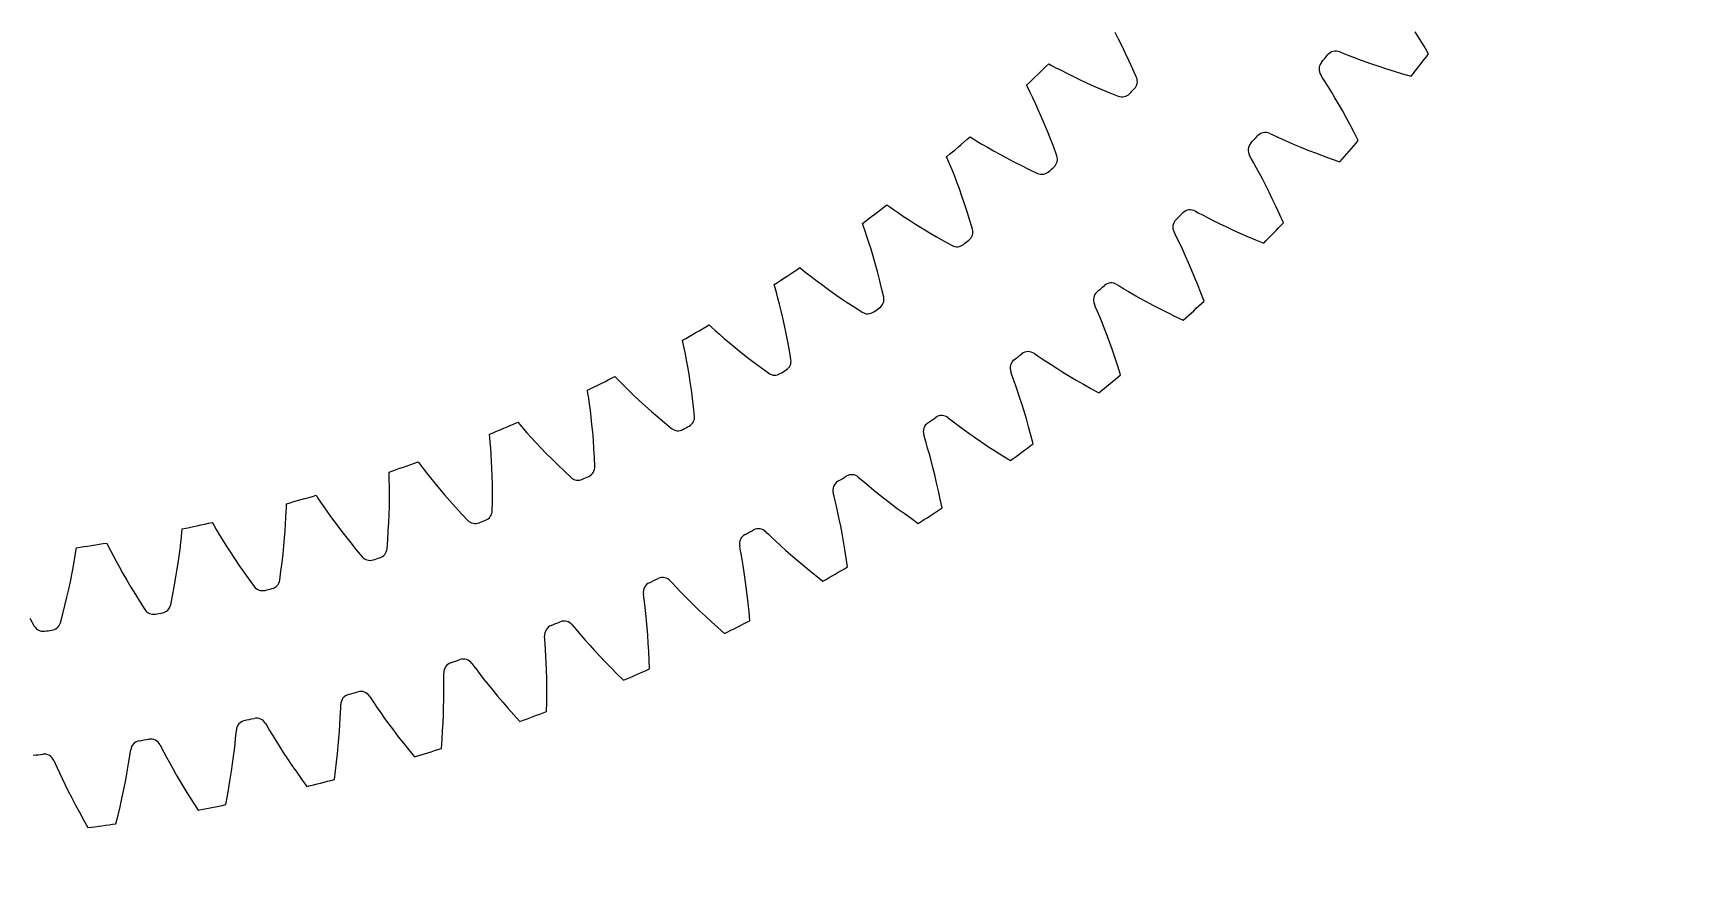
# Model space of a CAD drawing. Header units: millimetres. Extents: x -82 to 82, y -82 to 82.
# Drawn here: x -13 to 34.71, y -58.57 to -34.71 of the extents above; entities that cross this region are included whole.
import ezdxf

# ---------------------------------------------------------------- set-up
doc = ezdxf.new("R2010")
doc.units = ezdxf.units.MM

msp = doc.modelspace()

# ---------------------------------------------------------------- linework, layer by layer
at = {"layer": 'outer'}
msp.add_circle((0, 0), 82.428227, dxfattribs=at)
at = {"layer": 'thin_ring_external'}
for p, q in [((26.761777, -34.869902), (26.636796, -34.666833)), ((24.471679, -35.248367), (24.560036, -35.282356)), ((24.560036, -35.282356), (24.688299, -35.333177)), ((26.889063, -35.08218), (26.761777, -34.869902)), ((27.018197, -35.303336), (26.889063, -35.08218)), ((24.688299, -35.333177), (24.839092, -35.391392)), ((24.839092, -35.391392), (25.007121, -35.454386)), ((25.007121, -35.454386), (25.189624, -35.520658)), ((25.189624, -35.520658), (25.384878, -35.589185)), ((25.384878, -35.589185), (25.591697, -35.659206)), ((25.591697, -35.659206), (25.809208, -35.730118)), ((25.809208, -35.730118), (26.036744, -35.801424)), ((23.978843, -35.988059), (23.928546, -35.907857)), ((24.053311, -36.104201), (23.978843, -35.988059)), ((24.139355, -36.241036), (24.053311, -36.104201)), ((24.233393, -36.393872), (24.139355, -36.241036)), ((26.036744, -35.801424), (26.273774, -35.872704)), ((26.273774, -35.872704), (26.519863, -35.943596)), ((24.333423, -36.560285), (24.233393, -36.393872)), ((24.438112, -36.73878), (24.333423, -36.560285)), ((24.546484, -36.928338), (24.438112, -36.73878)), ((24.657779, -37.128221), (24.546484, -36.928338)), ((24.771383, -37.337867), (24.657779, -37.128221)), ((22.463914, -37.5896), (22.550264, -37.628406)), ((22.550264, -37.628406), (22.675534, -37.686215)), ((22.675534, -37.686215), (22.822891, -37.752649)), ((24.886783, -37.556834), (24.771383, -37.337867)), ((25.003537, -37.784768), (24.886783, -37.556834)), ((22.822891, -37.752649), (22.987194, -37.824803)), ((22.987194, -37.824803), (23.165769, -37.901027)), ((23.165769, -37.901027), (23.356952, -37.980207)), ((23.356952, -37.980207), (23.559599, -38.061515)), ((23.559599, -38.061515), (23.772874, -38.144301)), ((23.772874, -38.144301), (23.996137, -38.228033)), ((21.931079, -38.30102), (21.885276, -38.218169)), ((21.999036, -38.421088), (21.931079, -38.30102)), ((22.077411, -38.562455), (21.999036, -38.421088)), ((22.162887, -38.720239), (22.077411, -38.562455)), ((23.996137, -38.228033), (24.228879, -38.312263)), ((24.228879, -38.312263), (24.47069, -38.396603)), ((22.253598, -38.89191), (22.162887, -38.720239)), ((22.348295, -39.075901), (22.253598, -38.89191)), ((22.44606, -39.271142), (22.348295, -39.075901)), ((22.546175, -39.476852), (22.44606, -39.271142)), ((22.648058, -39.692437), (22.546175, -39.476852)), ((20.330225, -39.816675), (20.414306, -39.860178)), ((20.414306, -39.860178), (20.536201, -39.924801)), ((20.536201, -39.924801), (20.679675, -39.999251)), ((20.679675, -39.999251), (20.839753, -40.080347)), ((20.839753, -40.080347), (21.013858, -40.166293)), ((22.751219, -39.917429), (22.648058, -39.692437)), ((22.85524, -40.151449), (22.751219, -39.917429)), ((19.759009, -40.497662), (19.717839, -40.412414)), ((19.820248, -40.621291), (19.759009, -40.497662)), ((21.013858, -40.166293), (21.200389, -40.255885)), ((21.200389, -40.255885), (21.39825, -40.348232)), ((21.39825, -40.348232), (21.60664, -40.442641)), ((21.60664, -40.442641), (21.824951, -40.538545)), ((21.824951, -40.538545), (22.0527, -40.635468)), ((19.890716, -40.766762), (19.820248, -40.621291)), ((19.96737, -40.929014), (19.890716, -40.766762)), ((20.048487, -41.105421), (19.96737, -40.929014)), ((22.0527, -40.635468), (22.289497, -40.733002)), ((20.132904, -41.29435), (20.048487, -41.105421)), ((20.219765, -41.49468), (20.132904, -41.29435)), ((20.308396, -41.705593), (20.219765, -41.49468)), ((18.077091, -41.922828), (18.158648, -41.970897)), ((18.158648, -41.970897), (18.276798, -42.042136)), ((20.398248, -41.926463), (20.308396, -41.705593)), ((20.488859, -42.156796), (20.398248, -41.926463)), ((18.276798, -42.042136), (18.415952, -42.124377)), ((18.415952, -42.124377), (18.571321, -42.214168)), ((18.571321, -42.214168), (18.740427, -42.309575)), ((18.740427, -42.309575), (18.921739, -42.409306)), ((18.921739, -42.409306), (19.114212, -42.512413)), ((20.579831, -42.396191), (20.488859, -42.156796)), ((17.469228, -42.571314), (17.432817, -42.483927)), ((17.523564, -42.698129), (17.469228, -42.571314)), ((17.585912, -42.84726), (17.523564, -42.698129)), ((17.653511, -43.013489), (17.585912, -42.84726)), ((19.114212, -42.512413), (19.317085, -42.618159)), ((19.317085, -42.618159), (19.529781, -42.725943)), ((19.529781, -42.725943), (19.751845, -42.835265)), ((19.751845, -42.835265), (19.98291, -42.945695)), ((17.724787, -43.194097), (17.653511, -43.013489)), ((17.798668, -43.387389), (17.724787, -43.194097)), ((17.874362, -43.5922), (17.798668, -43.387389)), ((17.951239, -43.807675), (17.874362, -43.5922)), ((18.028788, -44.03316), (17.951239, -43.807675)), ((15.711355, -43.901663), (15.790141, -43.954152)), ((15.790141, -43.954152), (15.904186, -44.031791)), ((15.904186, -44.031791), (16.038599, -44.121573)), ((16.038599, -44.121573), (16.188785, -44.219787)), ((16.188785, -44.219787), (16.352379, -44.324364)), ((16.352379, -44.324364), (16.527922, -44.433932)), ((18.106572, -44.268135), (18.028788, -44.03316)), ((18.184218, -44.512177), (18.106572, -44.268135)), ((15.068692, -44.515678), (15.03715, -44.426418)), ((15.115959, -44.645293), (15.068692, -44.515678)), ((15.169997, -44.797633), (15.115959, -44.645293)), ((15.228337, -44.967334), (15.169997, -44.797633)), ((16.527922, -44.433932), (16.714422, -44.547485)), ((16.714422, -44.547485), (16.911162, -44.664246)), ((16.911162, -44.664246), (17.117598, -44.783584)), ((17.117598, -44.783584), (17.333302, -44.904973)), ((15.289555, -45.151594), (15.228337, -44.967334)), ((15.352676, -45.348662), (15.289555, -45.151594)), ((17.333302, -44.904973), (17.557933, -45.027964)), ((13.240202, -45.74717), (13.315977, -45.803919)), ((13.315977, -45.803919), (13.425572, -45.887723)), ((15.416972, -45.557332), (15.352676, -45.348662)), ((15.481863, -45.776715), (15.416972, -45.557332)), ((15.546872, -46.006129), (15.481863, -45.776715)), ((12.56469, -46.32485), (12.538113, -46.233988)), ((13.425572, -45.887723), (13.554835, -45.984773)), ((13.554835, -45.984773), (13.699383, -46.091111)), ((13.699383, -46.091111), (13.856967, -46.204542)), ((13.856967, -46.204542), (14.026207, -46.323613)), ((15.611594, -46.245032), (15.546872, -46.006129)), ((15.675678, -46.492982), (15.611594, -46.245032)), ((12.604745, -46.456872), (12.56469, -46.32485)), ((12.650309, -46.611958), (12.604745, -46.456872)), ((12.699212, -46.784614), (12.650309, -46.611958)), ((14.026207, -46.323613), (14.206169, -46.447268)), ((14.206169, -46.447268), (14.396179, -46.57469)), ((14.396179, -46.57469), (14.595727, -46.705218)), ((14.595727, -46.705218), (14.804416, -46.838306)), ((12.750186, -46.971966), (12.699212, -46.784614)), ((12.802356, -47.172213), (12.750186, -46.971966)), ((12.855059, -47.384107), (12.802356, -47.172213)), ((14.804416, -46.838306), (15.021931, -46.973484)), ((10.671137, -47.453744), (10.74367, -47.514581)), ((10.74367, -47.514581), (10.848483, -47.604296)), ((10.848483, -47.604296), (10.972203, -47.708319)), ((10.972203, -47.708319), (11.110673, -47.822458)), ((12.907766, -47.606732), (12.855059, -47.384107)), ((12.960039, -47.839379), (12.907766, -47.606732)), ((9.964827, -47.993334), (9.943296, -47.901146)), ((9.997549, -48.127363), (9.964827, -47.993334)), ((10.0345, -48.284723), (9.997549, -48.127363)), ((11.110673, -47.822458), (11.261769, -47.944398)), ((11.261769, -47.944398), (11.424193, -48.072611)), ((11.424193, -48.072611), (11.59707, -48.205992)), ((13.011502, -48.081485), (12.960039, -47.839379)), ((13.06183, -48.332588), (13.011502, -48.081485)), ((10.073818, -48.459811), (10.0345, -48.284723)), ((10.114394, -48.649687), (10.073818, -48.459811)), ((10.155453, -48.852503), (10.114394, -48.649687)), ((11.59707, -48.205992), (11.779772, -48.343688)), ((11.779772, -48.343688), (11.971826, -48.485011)), ((11.971826, -48.485011), (12.172868, -48.629392)), ((12.172868, -48.629392), (12.382605, -48.776348)), ((8.011961, -49.016203), (8.081033, -49.080944)), ((8.081033, -49.080944), (8.180744, -49.176295)), ((10.196403, -49.066979), (10.155453, -48.852503)), ((10.236766, -49.292169), (10.196403, -49.066979)), ((7.277, -49.516065), (7.26058, -49.422831)), ((7.302288, -49.651692), (7.277, -49.516065)), ((8.180744, -49.176295), (8.298546, -49.286976)), ((8.298546, -49.286976), (8.430519, -49.40857)), ((8.430519, -49.40857), (8.574668, -49.538648)), ((8.574668, -49.538648), (8.729782, -49.675615)), ((10.276144, -49.527343), (10.236766, -49.292169)), ((10.314192, -49.771916), (10.276144, -49.527343)), ((7.330515, -49.810849), (7.302288, -49.651692)), ((7.360127, -49.987837), (7.330515, -49.810849)), ((7.390182, -50.17966), (7.360127, -49.987837)), ((8.729782, -49.675615), (8.895049, -49.818316)), ((8.895049, -49.818316), (9.069888, -49.965867)), ((9.069888, -49.965867), (9.253865, -50.117555)), ((10.35061, -50.02541), (10.314192, -49.771916)), ((5.270751, -50.429801), (5.336152, -50.498248)), ((5.336152, -50.498248), (5.430459, -50.598948)), ((7.420006, -50.38443), (7.390182, -50.17966)), ((7.449079, -50.600836), (7.420006, -50.38443)), ((9.253865, -50.117555), (9.446648, -50.272793)), ((9.446648, -50.272793), (9.647971, -50.431079)), ((4.509369, -50.888416), (4.49811, -50.794419)), ((4.527148, -51.025231), (4.509369, -50.888416)), ((4.546564, -51.185701), (4.527148, -51.025231)), ((5.430459, -50.598948), (5.541985, -50.715951)), ((5.541985, -50.715951), (5.667058, -50.84463)), ((5.667058, -50.84463), (5.803823, -50.982451)), ((5.803823, -50.982451), (5.951157, -51.127755)), ((7.476976, -50.827908), (7.449079, -50.600836)), ((7.503338, -51.064894), (7.476976, -50.827908)), ((4.566382, -51.364052), (4.546564, -51.185701)), ((4.585824, -51.557239), (4.566382, -51.364052)), ((5.951157, -51.127755), (6.108311, -51.279344)), ((6.108311, -51.279344), (6.274756, -51.436302)), ((6.274756, -51.436302), (6.450098, -51.597895)), ((7.527855, -51.311191), (7.503338, -51.064894)), ((7.550254, -51.566307), (7.527855, -51.311191)), ((2.455832, -51.690246), (2.517362, -51.762192)), ((2.517362, -51.762192), (2.605979, -51.867934)), ((2.605979, -51.867934), (2.71089, -51.990902)), ((2.71089, -51.990902), (2.828685, -52.126276)), ((4.604322, -51.763341), (4.585824, -51.557239)), ((4.62143, -51.98102), (4.604322, -51.763341)), ((4.636775, -52.209284), (4.62143, -51.98102)), ((6.450098, -51.597895), (6.634037, -51.763516)), ((6.634037, -51.763516), (6.826334, -51.932653)), ((1.670342, -52.106222), (1.664278, -52.011747)), ((1.680557, -52.243808), (1.670342, -52.106222)), ((1.691104, -52.405104), (1.680557, -52.243808)), ((1.701066, -52.584275), (1.691104, -52.405104)), ((2.828685, -52.126276), (2.95765, -52.271422)), ((2.95765, -52.271422), (3.096755, -52.424621)), ((3.096755, -52.424621), (3.245321, -52.584638)), ((4.650042, -52.447362), (4.636775, -52.209284)), ((4.660954, -52.694636), (4.650042, -52.447362)), ((-0.424248, -52.793709), (-0.366775, -52.868935)), ((-0.366775, -52.868935), (-0.284118, -52.979398)), ((1.709836, -52.77824), (1.701066, -52.584275)), ((1.716953, -52.985049), (1.709836, -52.77824)), ((3.245321, -52.584638), (3.402866, -52.750527)), ((3.402866, -52.750527), (3.56904, -52.921533)), ((3.56904, -52.921533), (3.743575, -53.097036)), ((4.669265, -52.950598), (4.660954, -52.694636)), ((-1.231461, -53.165782), (-1.232311, -53.071117)), ((-1.228841, -53.303722), (-1.231461, -53.165782)), ((-1.227195, -53.465354), (-1.228841, -53.303722)), ((-0.284118, -52.979398), (-0.18614, -53.107959)), ((-0.18614, -53.107959), (-0.075981, -53.249617)), ((-0.075981, -53.249617), (0.044792, -53.401647)), ((0.044792, -53.401647), (0.175247, -53.562276)), ((1.722043, -53.20334), (1.716953, -52.985049)), ((1.724791, -53.432102), (1.722043, -53.20334)), ((1.724922, -53.670549), (1.724791, -53.432102)), ((3.743575, -53.097036), (3.926264, -53.276509)), ((-3.360743, -53.736839), (-3.3075, -53.815117)), ((-3.3075, -53.815117), (-3.231054, -53.929966)), ((-1.233333, -54.045842), (-1.229047, -53.838956)), ((-1.229047, -53.838956), (-1.227118, -53.644802)), ((-1.227118, -53.644802), (-1.227195, -53.465354)), ((0.175247, -53.562276), (0.314772, -53.730234)), ((0.314772, -53.730234), (0.46294, -53.904549)), ((0.46294, -53.904549), (0.619441, -54.084451)), ((1.716394, -54.174081), (1.722196, -53.918049)), ((1.722196, -53.918049), (1.724922, -53.670549)), ((-4.209278, -54.542412), (-4.19947, -54.363232)), ((-4.19947, -54.363232), (-4.192209, -54.201755)), ((-4.192209, -54.201755), (-4.187226, -54.06388)), ((-4.187226, -54.06388), (-4.18286, -53.969312)), ((-3.231054, -53.929966), (-3.140307, -54.063729)), ((-3.140307, -54.063729), (-3.038119, -54.21124)), ((-3.038119, -54.21124), (-2.925904, -54.369692)), ((-2.925904, -54.369692), (-2.804496, -54.537264)), ((-1.250134, -54.492649), (-1.240276, -54.264082)), ((-1.240276, -54.264082), (-1.233333, -54.045842)), ((0.619441, -54.084451), (0.784043, -54.269302)), ((0.784043, -54.269302), (0.956567, -54.458566)), ((-7.200547, -54.935178), (-7.187977, -54.797787)), ((-7.187977, -54.797787), (-7.178408, -54.703603)), ((-6.344733, -54.516772), (-6.295883, -54.597864)), ((-6.295883, -54.597864), (-6.22588, -54.71675)), ((-6.22588, -54.71675), (-6.142639, -54.855309)), ((-6.142639, -54.855309), (-6.048733, -55.008225)), ((-4.237576, -54.9425), (-4.221899, -54.736164)), ((-4.221899, -54.736164), (-4.209278, -54.542412)), ((-2.804496, -54.537264), (-2.674436, -54.712653)), ((-2.674436, -54.712653), (-2.536095, -54.894866)), ((-1.279495, -54.977715), (-1.263138, -54.730741)), ((-1.263138, -54.730741), (-1.250134, -54.492649)), ((-10.224601, -55.365276), (-10.209858, -55.271762)), ((-9.367156, -55.13114), (-9.322848, -55.2148)), ((-9.322848, -55.2148), (-9.259501, -55.337361)), ((-9.259501, -55.337361), (-9.184019, -55.480295)), ((-7.259632, -55.467141), (-7.236357, -55.274378)), ((-7.236357, -55.274378), (-7.216693, -55.09601)), ((-7.216693, -55.09601), (-7.200547, -54.935178)), ((-6.048733, -55.008225), (-5.945417, -55.172618)), ((-5.945417, -55.172618), (-5.833425, -55.346624)), ((-5.833425, -55.346624), (-5.713223, -55.528911)), ((-4.278965, -55.387703), (-4.256531, -55.160027)), ((-4.256531, -55.160027), (-4.237576, -54.9425)), ((-2.536095, -54.894866), (-2.389742, -55.083115)), ((-2.389742, -55.083115), (-2.235573, -55.276753)), ((-2.235573, -55.276753), (-2.073737, -55.475234)), ((-1.299392, -55.233038), (-1.279495, -54.977715)), ((-12.418835, -55.578076), (-12.379203, -55.66405)), ((-12.379203, -55.66405), (-12.322703, -55.789915)), ((-12.322703, -55.789915), (-12.25521, -55.93679)), ((-10.299161, -55.838477), (-10.269701, -55.661464)), ((-10.269701, -55.661464), (-10.24472, -55.501766)), ((-10.24472, -55.501766), (-10.224601, -55.365276)), ((-9.184019, -55.480295), (-9.098679, -55.638152)), ((-9.098679, -55.638152), (-9.004576, -55.807987)), ((-9.004576, -55.807987), (-8.902339, -55.987898)), ((-7.317561, -55.888452), (-7.286652, -55.6723)), ((-7.286652, -55.6723), (-7.259632, -55.467141)), ((-5.713223, -55.528911), (-5.585131, -55.718469)), ((-5.585131, -55.718469), (-5.44937, -55.914495)), ((-4.335002, -55.870415), (-4.305065, -55.624717)), ((-4.305065, -55.624717), (-4.278965, -55.387703)), ((-12.25521, -55.93679), (-12.178695, -56.099108)), ((-12.178695, -56.099108), (-12.094091, -56.273869)), ((-12.094091, -56.273869), (-12.001921, -56.459139)), ((-10.41407, -56.447145), (-10.371301, -56.233025)), ((-10.371301, -56.233025), (-10.33302, -56.029666)), ((-10.33302, -56.029666), (-10.299161, -55.838477)), ((-8.902339, -55.987898), (-8.792363, -56.17653)), ((-8.792363, -56.17653), (-8.674907, -56.372856)), ((-7.391621, -56.349763), (-7.352503, -56.114546)), ((-7.352503, -56.114546), (-7.317561, -55.888452)), ((-5.44937, -55.914495), (-5.306102, -56.116331)), ((-5.306102, -56.116331), (-5.155445, -56.323426)), ((-4.368935, -56.124254), (-4.335002, -55.870415)), ((-12.001921, -56.459139), (-11.902502, -56.653543)), ((-11.902502, -56.653543), (-11.79604, -56.856041)), ((-10.51343, -56.903677), (-10.461415, -56.670972)), ((-10.461415, -56.670972), (-10.41407, -56.447145)), ((-8.674907, -56.372856), (-8.550151, -56.576063)), ((-8.550151, -56.576063), (-8.418219, -56.785486)), ((-7.482911, -56.845023), (-7.435047, -56.593439)), ((-7.435047, -56.593439), (-7.391621, -56.349763)), ((-11.79604, -56.856041), (-11.682667, -57.065812)), ((-11.682667, -57.065812), (-11.562473, -57.282184)), ((-10.631865, -57.393156), (-10.570214, -57.14459)), ((-10.570214, -57.14459), (-10.51343, -56.903677)), ((-8.418219, -56.785486), (-8.2792, -57.000565)), ((-11.562473, -57.282184), (-11.435512, -57.504596))]:
    msp.add_line(p, q, dxfattribs=at)
for centre, radius, start, end in [((24.354476, -35.524526), 0.3, 67.003449, 140.668913), ((-19, 0), 58, 321.704517, 322.50601), ((24.177113, -35.739886), 0.3, 140.383718, 214.049183), ((-19, 0), 55.75, 320.383718, 320.668913), ((-19, 0), 55.75, 317.225823, 317.511019), ((22.331676, -37.858883), 0.3, 63.845554, 137.511019), ((22.142719, -38.064146), 0.3, 137.225823, 210.891288), ((-19, 0), 58, 318.546622, 319.348115), ((19.983376, -40.272806), 0.3, 134.067929, 207.733393), ((-19, 0), 55.75, 314.067929, 314.353124), ((20.183354, -40.078265), 0.3, 60.687659, 134.353124), ((-19, 0), 58, 315.388727, 316.19022), ((-19, 0), 55.75, 310.910034, 311.195229), ((17.916033, -42.17593), 0.3, 57.529764, 131.195229), ((17.705641, -42.35916), 0.3, 130.910034, 204.575499), ((-19, 0), 58, 312.230832, 313.032326), ((15.536599, -44.145508), 0.3, 54.37187, 128.037335), ((15.316433, -44.316869), 0.3, 127.752139, 201.417604), ((-19, 0), 55.75, 307.752139, 308.037335), ((-19, 0), 58, 309.072938, 309.874431), ((-19, 0), 55.75, 304.594244, 304.87944), ((13.052278, -45.981017), 0.3, 51.213975, 124.87944), ((12.823007, -46.13999), 0.3, 124.594244, 198.259709), ((-19, 0), 58, 305.915043, 306.716536), ((10.232936, -47.822986), 0.3, 121.43635, 195.101815), ((-19, 0), 55.75, 301.43635, 301.721545), ((10.470616, -47.676884), 0.3, 48.05608, 121.721545), ((-19, 0), 58, 302.757148, 303.558641), ((7.554085, -49.360744), 0.3, 118.278455, 191.94392), ((-19, 0), 55.75, 298.278455, 298.56365), ((7.799453, -49.227958), 0.3, 44.898185, 118.56365), ((-19, 0), 58, 299.599253, 300.400747), ((4.79459, -50.748596), 0.3, 115.12056, 188.786025), ((-19, 0), 55.75, 295.12056, 295.405756), ((5.0469, -50.629528), 0.3, 41.740291, 115.405756), ((1.962832, -51.982326), 0.3, 111.962665, 185.62813), ((-19, 0), 55.75, 291.962665, 292.247861), ((2.221318, -51.877338), 0.3, 38.582396, 112.247861), ((-19, 0), 58, 296.441359, 297.242852), ((-0.93259, -53.058187), 0.3, 108.804771, 182.470236), ((-19, 0), 55.75, 288.804771, 289.089966), ((-0.668712, -52.967598), 0.3, 35.424501, 109.089966), ((-19, 0), 58, 293.283464, 294.084957), ((-3.882882, -53.972912), 0.3, 105.646876, 179.312341), ((-19, 0), 55.75, 285.646876, 285.932071), ((-3.614414, -53.896997), 0.3, 32.266607, 105.932071), ((-19, 0), 55.75, 282.488981, 282.774177), ((-6.606842, -54.662712), 0.3, 29.108712, 102.774177), ((-19, 0), 58, 290.125569, 290.927062), ((-6.879084, -54.723723), 0.3, 102.488981, 176.154446), ((-9.912096, -55.30834), 0.3, 99.331087, 172.996551), ((-19, 0), 55.75, 279.331087, 279.616282), ((-9.636907, -55.262419), 0.3, 25.950817, 99.616282), ((-19, 0), 58, 286.967674, 287.769168), ((-19, 0), 55.75, 276.173192, 276.458387), ((-12.695408, -55.694296), 0.3, 22.792922, 96.458387), ((-19, 0), 58, 283.80978, 284.611273), ((-19, 0), 58, 280.651885, 281.453378), ((-19, 0), 58, 277.49399, 278.295483)]:
    msp.add_arc(centre, radius, start, end, dxfattribs=at)
at = {"layer": 'thin_ring_internal'}
for p, q in [((18.127528, -34.878821), (18.030827, -34.691669)), ((18.227131, -35.077661), (18.127528, -34.878821)), ((18.32888, -35.287415), (18.227131, -35.077661)), ((18.432158, -35.507493), (18.32888, -35.287415)), ((16.122399, -35.586754), (16.206387, -35.632581)), ((16.206387, -35.632581), (16.330015, -35.698748)), ((16.330015, -35.698748), (16.475687, -35.774827)), ((16.475687, -35.774827), (16.638403, -35.857512)), ((18.536448, -35.737433), (18.432158, -35.507493)), ((18.64201, -35.976121), (18.536448, -35.737433)), ((15.531498, -36.286996), (15.48828, -36.201637)), ((16.638403, -35.857512), (16.815581, -35.944932)), ((16.815581, -35.944932), (17.005624, -36.035824)), ((17.005624, -36.035824), (17.207436, -36.129257)), ((17.207436, -36.129257), (17.420224, -36.224497)), ((17.420224, -36.224497), (17.643378, -36.320949)), ((15.593827, -36.412604), (15.531498, -36.286996)), ((15.665383, -36.560549), (15.593827, -36.412604)), ((15.743019, -36.725734), (15.665383, -36.560549)), ((15.824941, -36.905521), (15.743019, -36.725734)), ((17.643378, -36.320949), (17.876421, -36.418109)), ((17.876421, -36.418109), (18.118246, -36.516271)), ((15.909938, -37.098272), (15.824941, -36.905521)), ((15.997111, -37.302866), (15.909938, -37.098272)), ((13.865031, -37.681425), (13.946038, -37.732334)), ((16.085754, -37.518486), (15.997111, -37.302866)), ((16.175288, -37.744505), (16.085754, -37.518486)), ((13.946038, -37.732334), (14.065358, -37.805987)), ((14.065358, -37.805987), (14.20607, -37.890889)), ((14.20607, -37.890889), (14.363388, -37.983434)), ((14.363388, -37.983434), (14.534849, -38.081596)), ((14.534849, -38.081596), (14.718935, -38.184015)), ((16.265225, -37.980429), (16.175288, -37.744505)), ((16.355893, -38.225163), (16.265225, -37.980429)), ((13.232143, -38.343962), (13.194261, -38.256105)), ((13.286621, -38.473168), (13.232143, -38.343962)), ((13.348934, -38.625238), (13.286621, -38.473168)), ((13.416253, -38.79489), (13.348934, -38.625238)), ((14.718935, -38.184015), (14.914613, -38.289694)), ((14.914613, -38.289694), (15.121133, -38.397853)), ((15.121133, -38.397853), (15.337927, -38.50786)), ((15.337927, -38.50786), (15.564546, -38.619182)), ((15.564546, -38.619182), (15.799871, -38.732044)), ((13.486952, -38.979378), (13.416253, -38.79489)), ((13.559922, -39.176996), (13.486952, -38.979378)), ((13.634335, -39.386569), (13.559922, -39.176996)), ((13.709536, -39.607236), (13.634335, -39.386569)), ((11.482994, -39.633156), (11.560713, -39.688956)), ((11.560713, -39.688956), (11.675273, -39.769814)), ((11.675273, -39.769814), (11.810492, -39.863218)), ((11.810492, -39.863218), (11.961814, -39.965273)), ((11.961814, -39.965273), (12.126906, -40.073803)), ((12.126906, -40.073803), (12.304338, -40.187361)), ((13.784986, -39.838338), (13.709536, -39.607236)), ((13.860229, -40.079351), (13.784986, -39.838338)), ((13.935659, -40.329203), (13.860229, -40.079351)), ((10.81052, -40.255476), (10.778119, -40.165453)), ((10.85694, -40.387791), (10.81052, -40.255476)), ((10.909774, -40.543408), (10.85694, -40.387791)), ((10.966522, -40.716882), (10.909774, -40.543408)), ((12.304338, -40.187361), (12.49314, -40.304885)), ((12.49314, -40.304885), (12.69261, -40.425553)), ((12.69261, -40.425553), (12.902221, -40.548697)), ((12.902221, -40.548697), (13.121557, -40.673759)), ((11.025729, -40.905374), (10.966522, -40.716882)), ((11.086395, -41.107109), (11.025729, -40.905374)), ((13.121557, -40.673759), (13.349487, -40.800894)), ((8.985325, -41.434546), (9.059462, -41.495025)), ((9.059462, -41.495025), (9.168827, -41.582782)), ((11.147765, -41.320865), (11.086395, -41.107109)), ((11.209239, -41.545743), (11.147765, -41.320865)), ((8.275816, -42.014287), (8.249018, -41.922441)), ((9.168827, -41.582782), (9.298038, -41.684332)), ((9.298038, -41.684332), (9.442791, -41.795509)), ((9.442791, -41.795509), (9.600889, -41.913997)), ((9.600889, -41.913997), (9.770994, -42.038262)), ((11.27032, -41.781051), (11.209239, -41.545743)), ((11.330583, -42.02624), (11.27032, -41.781051)), ((8.314003, -42.149209), (8.275816, -42.014287)), ((8.357156, -42.307784), (8.314003, -42.149209)), ((8.403117, -42.484422), (8.357156, -42.307784)), ((9.770994, -42.038262), (9.952202, -42.167186)), ((9.952202, -42.167186), (10.143866, -42.299905)), ((10.143866, -42.299905), (10.345498, -42.435719)), ((10.345498, -42.435719), (10.556719, -42.574046)), ((11.390489, -42.280261), (11.330583, -42.02624)), ((8.450608, -42.676201), (8.403117, -42.484422)), ((8.49874, -42.881288), (8.450608, -42.676201)), ((8.546835, -43.098417), (8.49874, -42.881288)), ((10.556719, -42.574046), (10.776391, -42.714972)), ((6.381497, -43.07876), (6.451771, -43.143688)), ((6.451771, -43.143688), (6.555526, -43.238011)), ((6.555526, -43.238011), (6.678241, -43.347324)), ((6.678241, -43.347324), (6.815875, -43.467201)), ((8.594349, -43.326653), (8.546835, -43.098417)), ((8.640827, -43.565275), (8.594349, -43.326653)), ((5.637645, -43.613724), (5.616552, -43.520402)), ((5.667453, -43.75074), (5.637645, -43.613724)), ((5.700763, -43.911671), (5.667453, -43.75074)), ((6.815875, -43.467201), (6.966379, -43.595196)), ((6.966379, -43.595196), (7.128511, -43.729697)), ((7.128511, -43.729697), (7.301439, -43.869533)), ((7.301439, -43.869533), (7.484569, -44.013799)), ((8.685882, -43.813708), (8.640827, -43.565275)), ((8.730037, -44.070935), (8.685882, -43.813708)), ((5.735763, -44.090804), (5.700763, -43.911671)), ((5.771358, -44.285142), (5.735763, -44.090804)), ((5.806773, -44.492803), (5.771358, -44.285142)), ((7.484569, -44.013799), (7.677458, -44.161768)), ((7.677458, -44.161768), (7.879763, -44.312835)), ((7.879763, -44.312835), (8.090342, -44.467017)), ((3.68139, -44.559562), (3.747532, -44.628693)), ((3.747532, -44.628693), (3.845284, -44.729225)), ((3.845284, -44.729225), (3.961037, -44.845884)), ((3.961037, -44.845884), (4.09103, -44.974006)), ((5.84141, -44.712481), (5.806773, -44.492803)), ((5.874783, -44.943209), (5.84141, -44.712481)), ((2.906015, -45.047719), (2.890707, -44.953275)), ((2.927332, -45.18631), (2.906015, -45.047719)), ((2.950672, -45.348986), (2.927332, -45.18631)), ((4.09103, -44.974006), (4.23337, -45.111024)), ((4.23337, -45.111024), (4.386914, -45.255251)), ((4.386914, -45.255251), (4.550906, -45.405467)), ((5.906484, -45.18424), (5.874783, -44.943209)), ((5.93616, -45.434976), (5.906484, -45.18424)), ((2.974577, -45.529934), (2.950672, -45.348986)), ((2.998141, -45.726095), (2.974577, -45.529934)), ((3.020706, -45.935543), (2.998141, -45.726095)), ((4.550906, -45.405467), (4.724807, -45.560733)), ((4.724807, -45.560733), (4.908221, -45.720296)), ((4.908221, -45.720296), (5.100843, -45.883531)), ((5.964395, -45.694433), (5.93616, -45.434976)), ((0.091288, -46.310832), (0.081823, -46.215625)), ((0.895243, -45.871334), (0.957005, -45.944406)), ((0.957005, -45.944406), (1.048383, -46.050764)), ((1.048383, -46.050764), (1.156735, -46.174328)), ((1.156735, -46.174328), (1.278594, -46.31021)), ((3.041753, -46.156936), (3.020706, -45.935543)), ((3.060859, -46.389281), (3.041753, -46.156936)), ((5.100843, -45.883531), (5.301531, -46.050384)), ((0.104033, -46.450473), (0.091288, -46.310832)), ((0.117314, -46.614278), (0.104033, -46.450473)), ((0.130035, -46.796354), (0.117314, -46.614278)), ((1.278594, -46.31021), (1.412228, -46.455731)), ((1.412228, -46.455731), (1.556603, -46.609137)), ((1.556603, -46.609137), (1.711036, -46.769163)), ((3.077662, -46.631806), (3.060859, -46.389281)), ((3.091846, -46.883893), (3.077662, -46.631806)), ((-1.966372, -47.0091), (-1.909226, -47.085835)), ((-1.909226, -47.085835), (-1.824569, -47.197618)), ((-1.824569, -47.197618), (-1.72403, -47.327618)), ((0.141478, -46.993593), (0.130035, -46.796354)), ((0.151106, -47.204033), (0.141478, -46.993593)), ((0.158485, -47.426302), (0.151106, -47.204033)), ((1.711036, -46.769163), (1.875049, -46.93484)), ((1.875049, -46.93484), (2.048292, -47.105391)), ((2.048292, -47.105391), (2.2305, -47.280175)), ((3.104055, -47.144597), (3.091846, -46.883893)), ((-2.795859, -47.398273), (-2.799444, -47.302664)), ((-2.791734, -47.538434), (-2.795859, -47.398273)), ((-2.788563, -47.702745), (-2.791734, -47.538434)), ((-2.787075, -47.885258), (-2.788563, -47.702745)), ((-1.72403, -47.327618), (-1.610767, -47.470744)), ((-1.610767, -47.470744), (-1.486344, -47.624215)), ((-1.486344, -47.624215), (-1.351687, -47.786218)), ((0.163251, -47.659382), (0.158485, -47.426302)), ((0.165092, -47.902482), (0.163251, -47.659382)), ((2.2305, -47.280175), (2.420535, -47.459066)), ((-4.892602, -47.968545), (-4.840288, -48.048653)), ((-4.840288, -48.048653), (-4.762673, -48.165434)), ((-4.762673, -48.165434), (-4.670327, -48.301377)), ((-2.79114, -48.293461), (-2.787795, -48.082829)), ((-2.787795, -48.082829), (-2.787075, -47.885258)), ((-1.351687, -47.786218), (-1.207398, -47.955447)), ((-1.207398, -47.955447), (-1.053895, -48.130907)), ((-1.053895, -48.130907), (-0.89148, -48.3118)), ((0.159867, -48.415924), (0.16373, -48.154964)), ((0.16373, -48.154964), (0.165092, -47.902482)), ((-5.765685, -48.792518), (-5.755935, -48.610259)), ((-5.755935, -48.610259), (-5.748985, -48.446064)), ((-5.748985, -48.446064), (-5.744473, -48.305915)), ((-5.744473, -48.305915), (-5.742166, -48.210267)), ((-4.670327, -48.301377), (-4.56609, -48.451204)), ((-4.56609, -48.451204), (-4.451352, -48.612044)), ((-4.451352, -48.612044), (-4.326923, -48.782029)), ((-2.80705, -48.748695), (-2.797459, -48.515763)), ((-2.797459, -48.515763), (-2.79114, -48.293461)), ((-0.89148, -48.3118), (-0.720378, -48.497469)), ((-0.720378, -48.497469), (-0.541715, -48.687719)), ((-8.756502, -49.169923), (-8.743371, -49.030317)), ((-8.743371, -49.030317), (-8.73518, -48.934992)), ((-7.872346, -48.746029), (-7.825063, -48.829205)), ((-7.825063, -48.829205), (-7.754785, -48.950543)), ((-7.754785, -48.950543), (-7.670983, -49.091913)), ((-7.670983, -49.091913), (-7.576167, -49.247873)), ((-5.794873, -49.199697), (-5.778567, -48.989669)), ((-5.778567, -48.989669), (-5.765685, -48.792518)), ((-4.326923, -48.782029), (-4.193326, -48.95982)), ((-4.193326, -48.95982), (-4.050915, -49.144397)), ((-4.050915, -49.144397), (-3.899944, -49.334945)), ((-2.837081, -49.243366), (-2.820179, -48.991447)), ((-2.820179, -48.991447), (-2.80705, -48.748695)), ((-11.802875, -49.707262), (-11.781175, -49.56873)), ((-11.781175, -49.56873), (-11.767131, -49.47409)), ((-10.894302, -49.338602), (-10.852229, -49.424531)), ((-10.852229, -49.424531), (-10.789553, -49.549966)), ((-10.789553, -49.549966), (-10.714613, -49.696226)), ((-8.819492, -49.710675), (-8.794498, -49.514691)), ((-8.794498, -49.514691), (-8.773546, -49.333378)), ((-8.773546, -49.333378), (-8.756502, -49.169923)), ((-7.576167, -49.247873), (-7.471547, -49.415471)), ((-7.471547, -49.415471), (-7.357819, -49.592794)), ((-7.357819, -49.592794), (-7.23542, -49.778472)), ((-5.838777, -49.653088), (-5.814864, -49.421188)), ((-5.814864, -49.421188), (-5.794873, -49.199697)), ((-3.899944, -49.334945), (-3.740597, -49.530795)), ((-3.740597, -49.530795), (-3.573985, -49.731683)), ((-2.857001, -49.503594), (-2.837081, -49.243366)), ((-11.899035, -50.243112), (-11.862024, -50.049038)), ((-11.862024, -50.049038), (-11.82995, -49.869359)), ((-11.82995, -49.869359), (-11.802875, -49.707262)), ((-10.714613, -49.696226), (-10.629578, -49.857727)), ((-10.629578, -49.857727), (-10.535474, -50.031448)), ((-10.535474, -50.031448), (-10.432877, -50.215436)), ((-8.882285, -50.139141), (-8.848696, -49.919301)), ((-8.848696, -49.919301), (-8.819492, -49.710675)), ((-7.23542, -49.778472), (-7.104642, -49.971466)), ((-7.104642, -49.971466), (-6.965688, -50.170946)), ((-5.899203, -50.144972), (-5.866824, -49.894571)), ((-5.866824, -49.894571), (-5.838777, -49.653088)), ((-11.988086, -50.666899), (-11.941027, -50.449544)), ((-11.941027, -50.449544), (-11.899035, -50.243112)), ((-10.432877, -50.215436), (-10.322141, -50.408297)), ((-10.322141, -50.408297), (-10.203493, -50.608975)), ((-8.963289, -50.608427), (-8.920428, -50.369129)), ((-8.920428, -50.369129), (-8.882285, -50.139141)), ((-6.965688, -50.170946), (-6.818699, -50.376234)), ((-6.818699, -50.376234), (-6.66477, -50.586998)), ((-5.935105, -50.40348), (-5.899203, -50.144972)), ((-12.097826, -51.130309), (-12.040315, -50.894103)), ((-12.040315, -50.894103), (-11.988086, -50.666899)), ((-10.203493, -50.608975), (-10.077082, -50.816632)), ((-10.077082, -50.816632), (-9.94301, -51.030579)), ((-9.94301, -51.030579), (-9.802348, -51.250419)), ((-9.062769, -51.112168), (-9.011021, -50.85636)), ((-9.011021, -50.85636), (-8.963289, -50.608427)), ((-13.101677, -51.491347), (-12.974815, -51.71943)), ((-12.228128, -51.62697), (-12.16073, -51.374833)), ((-12.16073, -51.374833), (-12.097826, -51.130309))]:
    msp.add_line(p, q, dxfattribs=at)
for centre, radius, start, end in [((-19, 0), 50, 313.611557, 314.623737), ((18.365313, -36.092047), 0.3, 315.993032, 22.731854), ((18.225596, -36.236135), 0.3, 249.032852, 315.771674), ((-19, 0), 52.25, 315.771674, 315.993032), ((-19, 0), 50, 310.082145, 311.094326), ((-19, 0), 52.25, 312.242262, 312.46362), ((16.072585, -38.323835), 0.3, 312.46362, 19.202442), ((15.924262, -38.459049), 0.3, 245.50344, 312.242262), ((-19, 0), 50, 306.552733, 307.564914), ((13.646813, -40.410247), 0.3, 308.934208, 15.67303), ((13.490448, -40.536074), 0.3, 241.974029, 308.712851), ((-19, 0), 52.25, 308.712851, 308.934208), ((-19, 0), 50, 303.023321, 304.035502), ((11.097202, -42.34337), 0.3, 305.404797, 12.143618), ((10.933387, -42.459331), 0.3, 238.444617, 305.183439), ((-19, 0), 52.25, 305.183439, 305.404797), ((-19, 0), 50, 299.49391, 300.50609), ((-19, 0), 52.25, 301.654027, 301.875385), ((8.433421, -44.115869), 0.3, 301.875385, 8.614207), ((-19, 0), 50, 295.964498, 296.976679), ((8.262779, -44.221526), 0.3, 234.915205, 301.654027), ((5.665576, -45.721022), 0.3, 298.345973, 5.084795), ((-19, 0), 50, 292.435086, 293.447267), ((5.488753, -45.815974), 0.3, 231.385793, 298.124615), ((-19, 0), 52.25, 298.124615, 298.345973), ((-19, 0), 50, 288.905674, 289.917855), ((2.804166, -47.15274), 0.3, 294.816561, 1.555383), ((2.621833, -47.236626), 0.3, 227.856382, 294.595203), ((-19, 0), 52.25, 294.595203, 294.816561), ((-19, 0), 50, 285.376263, 286.388443), ((-0.139955, -48.405591), 0.3, 291.287149, 358.025971), ((-19, 0), 50, 281.846851, 282.859032), ((-0.327106, -48.478093), 0.3, 224.32697, 291.065792), ((-19, 0), 52.25, 291.065792, 291.287149), ((-19, 0), 50, 278.317439, 279.32962), ((-3.155618, -49.474822), 0.3, 287.757738, 354.49656), ((-3.346878, -49.535667), 0.3, 220.797558, 287.53638), ((-19, 0), 52.25, 287.53638, 287.757738), ((-6.231385, -50.35638), 0.3, 284.228326, 350.967148), ((-6.426027, -50.405334), 0.3, 217.268146, 284.006968), ((-19, 0), 52.25, 284.006968, 284.228326), ((-9.552874, -51.083797), 0.3, 213.738735, 280.477556), ((-19, 0), 52.25, 280.477556, 280.698914), ((-9.355587, -51.046918), 0.3, 280.698914, 347.437736), ((-12.715557, -51.568481), 0.3, 210.209323, 276.948145), ((-19, 0), 52.25, 276.948145, 277.169502), ((-12.516374, -51.543817), 0.3, 277.169502, 343.908324)]:
    msp.add_arc(centre, radius, start, end, dxfattribs=at)

doc.saveas('drawing.dxf')
